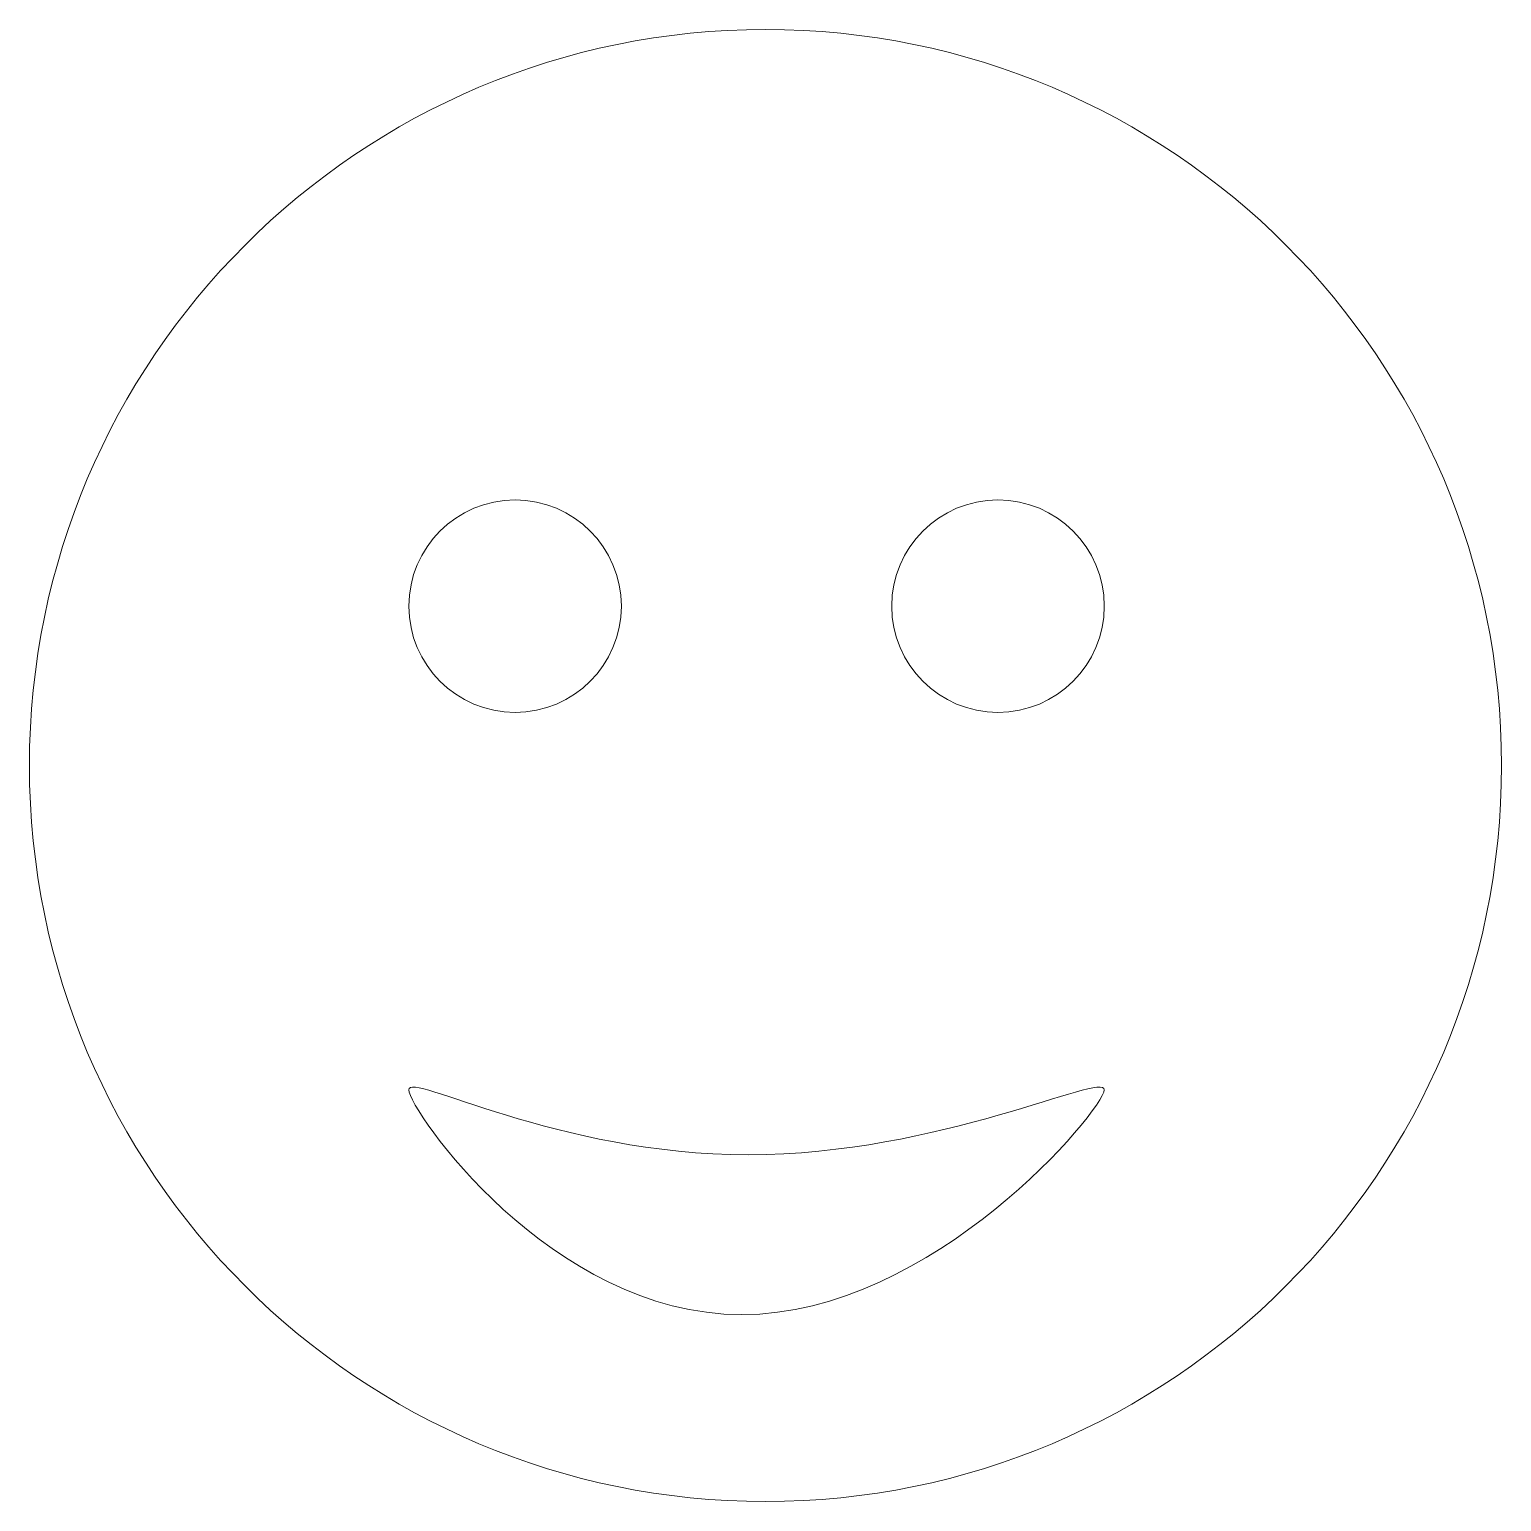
# Model space of a CAD drawing. Header units: inches. Extents: x 5.6 to 40.5, y -40.5 to -5.5.
import ezdxf

# ---------------------------------------------------------------- set-up
doc = ezdxf.new("R2010")
doc.units = ezdxf.units.IN
doc.header["$MEASUREMENT"] = 0
doc.layers.add('Layer 1', color=7, linetype='Continuous')

# ---------------------------------------------------------------- blocks, each defined once
blk = doc.blocks.new('block 2')
at = {"layer": 'Layer 1', "lineweight": 0}
for points in [[(40.49, -23.003), (40.49, -32.645), (32.674, -40.461), (23.031, -40.461), (13.389, -40.461), (5.572, -32.645), (5.572, -23.003), (5.572, -13.36), (13.389, -5.544), (23.031, -5.544), (32.674, -5.544), (40.49, -13.36), (40.49, -23.003)], [(19.612, -19.223), (19.612, -20.615), (18.483, -21.743), (17.092, -21.743), (15.7, -21.743), (14.572, -20.615), (14.572, -19.223), (14.572, -17.831), (15.7, -16.703), (17.092, -16.703), (18.483, -16.703), (19.612, -17.831), (19.612, -19.223)], [(31.066, -19.223), (31.066, -20.615), (29.938, -21.743), (28.546, -21.743), (27.154, -21.743), (26.026, -20.615), (26.026, -19.223), (26.026, -17.831), (27.154, -16.703), (28.546, -16.703), (29.938, -16.703), (31.066, -17.831), (31.066, -19.223)], [(31.066, -30.698), (31.066, -31.145), (27.022, -36.027), (22.468, -36.027), (17.913, -36.027), (14.572, -31.145), (14.572, -30.698), (14.572, -30.25), (18.067, -32.235), (22.622, -32.235), (27.177, -32.235), (31.066, -30.25), (31.066, -30.698)]]:
    blk.add_open_spline(points, degree=3, knots=[0, 0, 0, 0, 1, 1, 1, 2, 2, 2, 3, 3, 3, 4, 4, 4, 4], dxfattribs=at)

msp = doc.modelspace()

# ---------------------------------------------------------------- block references
at = {"layer": 'Layer 1'}
msp.add_blockref('block 2', (0, 0), dxfattribs=at)

doc.saveas('drawing.dxf')
